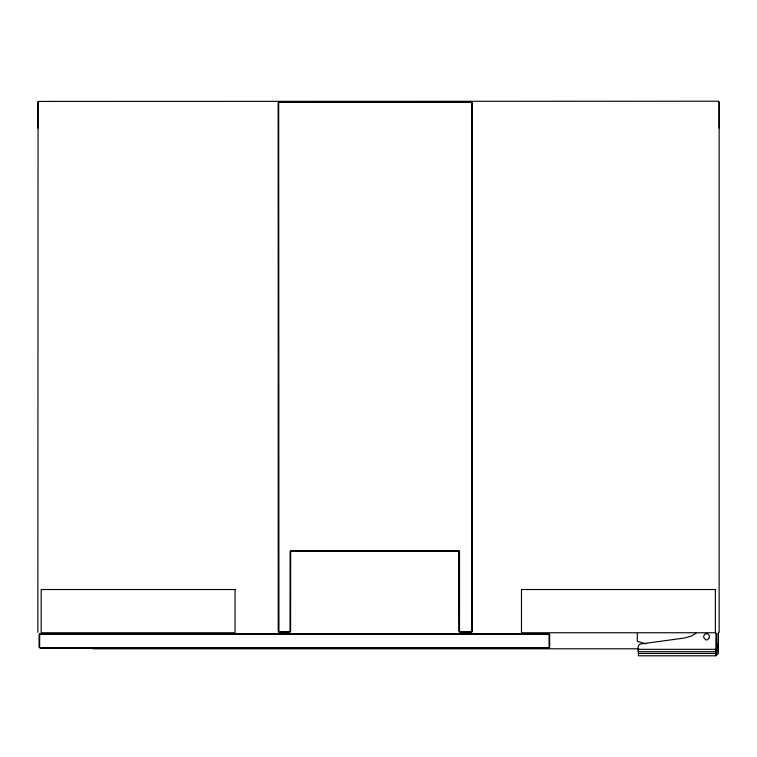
<?xml version="1.0" encoding="UTF-8"?>
<svg xmlns="http://www.w3.org/2000/svg" width="757" height="757" viewBox="0 0 757 757"><rect width="100%" height="100%" fill="white"/><g stroke="black" fill="none" stroke-linecap="round" stroke-linejoin="round"><path stroke-width="1.14" d="M37.85 632.426L38.068 101.429L718.279 101.211L719.15 102.081L719.15 128.113M719.15 632.426L719.15 102.081M638.283 650.897L638.501 649.771M290.499 551.55L290.414 631.716L278.727 632.048L278.481 102.252L472.113 102.252L472.113 631.963L459.262 631.716L458.799 551.172L291.095 551.124L290.716 551.825M39.487 633.969L39.373 647.197L40.026 647.85L548.816 647.85L549.468 647.197L549.468 634.517L548.816 633.864L39.373 633.864M715.895 650.055L716.907 648.541M715.895 654.171L716.907 652.666L716.907 633.391M718.44 649.336L715.895 651.663L638.283 651.663M696.109 633.212L691.576 636.003L684.877 637.962L640.517 643.999C635.852 645.579 639.447 652.506 638.283 655.789L715.895 655.789L718.44 653.452L718.44 632.218M279.021 101.977L471.564 101.977M279.021 102.413L471.564 102.413M290.556 550.85L459.13 550.85M279.021 631.802L289.799 631.802M459.887 631.802L471.564 631.802M279.021 632.237L289.799 632.237M459.887 632.237L471.564 632.237M40.026 633.704L548.816 633.704M40.026 634.139L548.816 634.139M40.026 647.576L548.816 647.576M40.026 648.011L548.816 648.011M92.893 648.796L638.615 648.796M638.283 649.336L715.895 649.336M638.283 653.461L715.895 653.452M645.958 643.857L637.299 641.33L637.299 633.514M717.986 643.261L718.185 647.954M717.986 647.377L718.185 652.08M715.895 633.174L715.895 655.789M549.629 634.517L549.629 647.197M549.194 634.517L549.194 647.197M472.377 102.791L472.377 631.423M471.952 102.791L471.952 631.423M459.508 551.228L459.508 631.423M459.073 631.423L459.073 552.099L458.259 551.285L291.095 551.342L290.603 552.099L290.603 631.423M290.177 551.228L290.177 631.423M278.642 102.791L278.642 631.423M278.207 102.791L278.207 631.423M39.648 634.517L39.648 647.197M39.213 634.517L39.213 647.197M37.85 102.081L37.85 128.113M709.309 637.659L707.549 639.712A2.631 2.631 0 0 1 705.581 639.712L703.821 637.659A3.435 3.435 0 0 1 703.934 635.511C704.691 633.051 708.438 633.051 709.195 635.511A3.435 3.435 0 0 1 709.309 637.659M235.058 589.514L41.171 589.514L41.171 632.748L235.058 632.748L235.058 589.514M715.365 589.514L521.478 589.514L521.478 632.748L715.365 632.748L715.365 589.514"/></g></svg>
